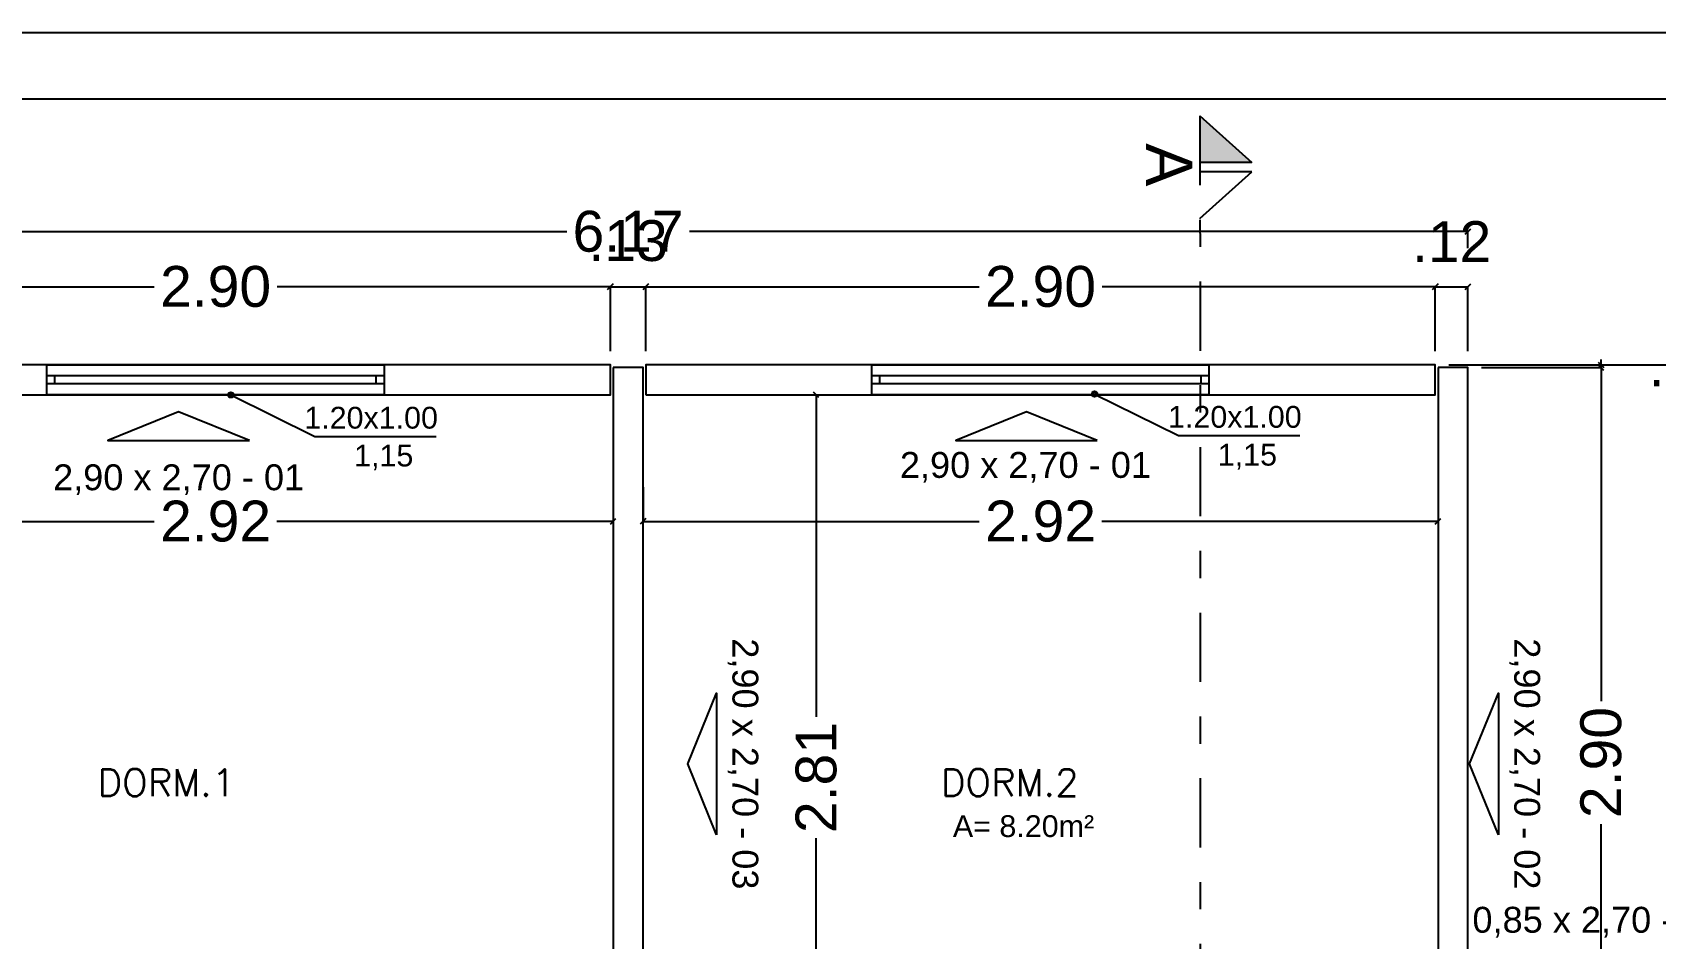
# Model space of a CAD drawing. Extents: x -135.4 to -46.2, y 65.4 to 86.5.
# Drawn here: x -107.02 to -101.06, y 78.28 to 81.6 of the extents above; entities that cross this region are included whole.
import ezdxf
from ezdxf.enums import TextEntityAlignment as Align

# ---------------------------------------------------------------- set-up
doc = ezdxf.new("R2010")
doc.units = 0
doc.header["$LTSCALE"] = 0.25
doc.header["$MEASUREMENT"] = 0
doc.header["$PDMODE"] = 34
doc.linetypes.add('DASHDOT', pattern=[25.4, 12.7, -6.35, 0, -6.35])
doc.layers.get('Defpoints').update_dxf_attribs({"linetype": 'CONTINUOUS'})
for name, color, linetype in [('1', 1, 'CONTINUOUS'), ('2', 2, 'CONTINUOUS'), ('4', 4, 'CONTINUOUS'), ('cotas', 11, 'CONTINUOUS'), ('LINHAS02', 4, 'CONTINUOUS'), ('LINHAS08', 2, 'CONTINUOUS'), ('paineis', 240, 'CONTINUOUS'), ('PAREDES', 4, 'CONTINUOUS'), ('TEXTO', 3, 'CONTINUOUS'), ('TEXTO1', 3, 'CONTINUOUS'), ('TEXTO3', 3, 'CONTINUOUS')]:
    doc.layers.add(name, color=color, linetype=linetype)
doc.styles.add('Arial', font='ARIAL.TTF')
doc.styles.add('E50R60', font='ARIAL.TTF', dxfattribs={"height": 0.075})
doc.styles.add('E50R80', font='romans.shx')
doc.styles.add('ROMANS', font='ARIAL.TTF')
doc.dimstyles.new('DIM_20', dxfattribs={"dimtxt": 0.15, "dimasz": 0.02, "dimexe": 0, "dimexo": 0.05, "dimgap": 0.03, "dimtad": 0, "dimtoh": 1, "dimzin": 4, "dimdsep": 46, "dimtxsty": 'ROMANS', "dimblk": 'OBLIQUE', "dimcen": 0.03, "dimclrd": 11, "dimclre": 11, "dimclrt": 2, "dimadec": 0, "dimazin": 0, "dimtfac": 1, "dimtmove": 2, "dimatfit": 3, "dimldrblk": 'ORIGIN2', "dimfxl": 0, "dimtolj": 1, "dimtzin": 0, "dimarcsym": 0})

# ---------------------------------------------------------------- blocks, each defined once
blk = doc.blocks.new('P290')
at = {"layer": 'PAREDES'}
blk.add_lwpolyline([(0, 0), (2.9, 0), (2.9, 0.11), (0, 0.11)], close=True, dxfattribs=at)
blk = doc.blocks.new('4')
at = {"layer": 'PAREDES', "rotation": 180}
blk.add_blockref('P290', (2.9, 0.11), dxfattribs=at)
blk = doc.blocks.new('_Oblique')
at = {"layer": 'cotas', "color": 0, "lineweight": -2}
blk.add_line((-0.5, -0.5), (0.5, 0.5), dxfattribs=at)
blk = doc.blocks.new('*D16')
at = {"layer": 'cotas', "color": 11, "lineweight": -2}
for p, q in [((-107.797, 80.4317), (-107.797, 80.669)), ((-107.797, 80.669), (-106.5729, 80.669)), ((-104.897, 80.669), (-106.1212, 80.669)), ((-104.897, 80.4317), (-104.897, 80.669))]:
    blk.add_line(p, q, dxfattribs=at)
at = {"layer": 'Defpoints', "color": 0}
for p in [(-104.897, 80.669), (-107.797, 80.3817), (-104.897, 80.3817)]:
    blk.add_point(p, dxfattribs=at)
at = {"layer": 'cotas', "color": 11, "lineweight": -2, "xscale": 0.02, "yscale": 0.02, "zscale": 0.02, "rotation": 180}
blk.add_blockref('_Oblique', (-107.797, 80.669), dxfattribs=at)
at = {"layer": 'cotas', "color": 11, "lineweight": -2, "xscale": 0.02, "yscale": 0.02, "zscale": 0.02}
blk.add_blockref('_Oblique', (-104.897, 80.669), dxfattribs=at)
at = {"layer": 'cotas', "color": 2, "insert": (-106.347, 80.669), "char_height": 0.15, "attachment_point": 5, "style": 'ROMANS'}
blk.add_mtext('\\A1;2.90', dxfattribs=at)
blk = doc.blocks.new('_Origin2')
at = {"layer": 'cotas', "color": 0, "lineweight": -2}
blk.add_line((-0.5, 0), (-1, 0), dxfattribs=at)
for radius in [0.5, 0.25]:
    blk.add_circle((0, 0), radius, dxfattribs=at)
blk = doc.blocks.new('*D17')
at = {"layer": 'cotas', "color": 11, "lineweight": -2}
for p, q in [((-104.897, 80.4317), (-104.897, 80.669)), ((-104.897, 80.669), (-104.767, 80.669)), ((-104.767, 80.4317), (-104.767, 80.669))]:
    blk.add_line(p, q, dxfattribs=at)
at = {"layer": 'Defpoints', "color": 0}
for p in [(-104.767, 80.669), (-104.897, 80.3817), (-104.767, 80.3817)]:
    blk.add_point(p, dxfattribs=at)
at = {"layer": 'cotas', "color": 11, "lineweight": -2, "xscale": 0.02, "yscale": 0.02, "zscale": 0.02, "rotation": 180}
blk.add_blockref('_Oblique', (-104.897, 80.669), dxfattribs=at)
at = {"layer": 'cotas', "color": 11, "lineweight": -2, "xscale": 0.02, "yscale": 0.02, "zscale": 0.02}
blk.add_blockref('_Oblique', (-104.767, 80.669), dxfattribs=at)
at = {"layer": 'cotas', "color": 2, "insert": (-104.832, 80.8373), "char_height": 0.15, "attachment_point": 5, "style": 'ROMANS'}
blk.add_mtext('\\A1;.13', dxfattribs=at)
blk = doc.blocks.new('*D18')
at = {"layer": 'cotas', "color": 11, "lineweight": -2}
for p, q in [((-104.767, 80.4317), (-104.767, 80.669)), ((-104.767, 80.669), (-103.5429, 80.669)), ((-101.867, 80.669), (-103.0912, 80.669)), ((-101.867, 80.4317), (-101.867, 80.669))]:
    blk.add_line(p, q, dxfattribs=at)
at = {"layer": 'Defpoints', "color": 0}
for p in [(-101.867, 80.669), (-104.767, 80.3817), (-101.867, 80.3817)]:
    blk.add_point(p, dxfattribs=at)
at = {"layer": 'cotas', "color": 11, "lineweight": -2, "xscale": 0.02, "yscale": 0.02, "zscale": 0.02, "rotation": 180}
blk.add_blockref('_Oblique', (-104.767, 80.669), dxfattribs=at)
at = {"layer": 'cotas', "color": 11, "lineweight": -2, "xscale": 0.02, "yscale": 0.02, "zscale": 0.02}
blk.add_blockref('_Oblique', (-101.867, 80.669), dxfattribs=at)
at = {"layer": 'cotas', "color": 2, "insert": (-103.317, 80.669), "char_height": 0.15, "attachment_point": 5, "style": 'ROMANS'}
blk.add_mtext('\\A1;2.90', dxfattribs=at)
blk = doc.blocks.new('*D19')
at = {"layer": 'cotas', "color": 11, "lineweight": -2}
for p, q in [((-101.867, 80.4317), (-101.867, 80.669)), ((-101.867, 80.669), (-101.747, 80.669)), ((-101.747, 80.4317), (-101.747, 80.669))]:
    blk.add_line(p, q, dxfattribs=at)
at = {"layer": 'Defpoints', "color": 0}
for p in [(-101.747, 80.669), (-101.867, 80.3817), (-101.747, 80.3817)]:
    blk.add_point(p, dxfattribs=at)
at = {"layer": 'cotas', "color": 11, "lineweight": -2, "xscale": 0.02, "yscale": 0.02, "zscale": 0.02, "rotation": 180}
blk.add_blockref('_Oblique', (-101.867, 80.669), dxfattribs=at)
at = {"layer": 'cotas', "color": 11, "lineweight": -2, "xscale": 0.02, "yscale": 0.02, "zscale": 0.02}
blk.add_blockref('_Oblique', (-101.747, 80.669), dxfattribs=at)
at = {"layer": 'cotas', "color": 2, "insert": (-101.807, 80.8346), "char_height": 0.15, "attachment_point": 5, "style": 'ROMANS'}
blk.add_mtext('\\A1;.12', dxfattribs=at)
blk = doc.blocks.new('*D23')
at = {"layer": 'cotas', "color": 11, "lineweight": -2}
for p, q in [((-107.917, 80.8103), (-107.917, 80.8716)), ((-107.917, 80.8716), (-105.0572, 80.8716)), ((-101.747, 80.8716), (-104.6068, 80.8716)), ((-101.747, 80.8103), (-101.747, 80.8716))]:
    blk.add_line(p, q, dxfattribs=at)
at = {"layer": 'Defpoints', "color": 0}
for p in [(-107.917, 80.8716), (-107.917, 80.7603), (-101.747, 80.7603)]:
    blk.add_point(p, dxfattribs=at)
at = {"layer": 'cotas', "color": 11, "lineweight": -2, "xscale": 0.02, "yscale": 0.02, "zscale": 0.02, "rotation": 180}
blk.add_blockref('_Oblique', (-107.917, 80.8716), dxfattribs=at)
at = {"layer": 'cotas', "color": 11, "lineweight": -2, "xscale": 0.02, "yscale": 0.02, "zscale": 0.02}
blk.add_blockref('_Oblique', (-101.747, 80.8716), dxfattribs=at)
at = {"layer": 'cotas', "color": 2, "insert": (-104.832, 80.8716), "char_height": 0.15, "attachment_point": 5, "style": 'ROMANS'}
blk.add_mtext('\\A1;6.17', dxfattribs=at)
blk = doc.blocks.new('*D27')
at = {"layer": 'cotas', "color": 11, "lineweight": -2}
for p, q in [((-101.817, 80.3817), (-101.2583, 80.3817)), ((-101.697, 80.3717), (-101.2583, 80.3717)), ((-101.2583, 80.3817), (-101.2583, 80.4017)), ((-101.2583, 80.3817), (-101.2583, 80.3717)), ((-101.2583, 80.3717), (-101.2583, 80.3517))]:
    blk.add_line(p, q, dxfattribs=at)
at = {"layer": 'Defpoints', "color": 0}
for p in [(-101.867, 80.3817), (-101.747, 80.3717), (-101.2583, 80.3717)]:
    blk.add_point(p, dxfattribs=at)
at = {"layer": 'cotas', "color": 11, "lineweight": -2, "xscale": 0.02, "yscale": 0.02, "zscale": 0.02}
for p, rotation in [((-101.2583, 80.3817), 270), ((-101.2583, 80.3717), 90)]:
    blk.add_blockref('_Oblique', p, dxfattribs=dict(at, rotation=rotation))
at = {"layer": 'cotas', "color": 2, "insert": (-100.937, 80.3767), "char_height": 0.15, "attachment_point": 5, "style": 'ROMANS'}
blk.add_mtext('\\A1;.01', dxfattribs=at)
blk = doc.blocks.new('*D28')
at = {"layer": 'cotas', "color": 11, "lineweight": -2}
for p, q in [((-101.697, 80.3717), (-101.2583, 80.3717)), ((-101.2583, 80.3717), (-101.2583, 79.1476)), ((-101.2583, 77.4717), (-101.2583, 78.6959)), ((-101.697, 77.4717), (-101.2583, 77.4717))]:
    blk.add_line(p, q, dxfattribs=at)
at = {"layer": 'Defpoints', "color": 0}
for p in [(-101.747, 80.3717), (-101.747, 77.4717), (-101.2583, 77.4717)]:
    blk.add_point(p, dxfattribs=at)
at = {"layer": 'cotas', "color": 11, "lineweight": -2, "xscale": 0.02, "yscale": 0.02, "zscale": 0.02}
for p, rotation in [((-101.2583, 80.3717), 90), ((-101.2583, 77.4717), 270)]:
    blk.add_blockref('_Oblique', p, dxfattribs=dict(at, rotation=rotation))
at = {"layer": 'cotas', "color": 2, "insert": (-101.2583, 78.9217), "char_height": 0.15, "attachment_point": 5, "rotation": 90, "style": 'ROMANS'}
blk.add_mtext('\\A1;2.90', dxfattribs=at)
blk = doc.blocks.new('*D30')
at = {"layer": 'cotas', "color": 11, "lineweight": -2}
for p, q in [((-101.6361, 80.3817), (-100.887, 80.3817)), ((-100.887, 80.3817), (-100.887, 79.1471)), ((-100.887, 77.4617), (-100.887, 78.6964)), ((-101.6361, 77.4617), (-100.887, 77.4617))]:
    blk.add_line(p, q, dxfattribs=at)
at = {"layer": 'Defpoints', "color": 0}
for p in [(-101.6861, 80.3817), (-101.6861, 77.4617), (-100.887, 77.4617)]:
    blk.add_point(p, dxfattribs=at)
at = {"layer": 'cotas', "color": 11, "lineweight": -2, "xscale": 0.02, "yscale": 0.02, "zscale": 0.02}
for p, rotation in [((-100.887, 80.3817), 90), ((-100.887, 77.4617), 270)]:
    blk.add_blockref('_Oblique', p, dxfattribs=dict(at, rotation=rotation))
at = {"layer": 'cotas', "color": 2, "insert": (-100.887, 78.9217), "char_height": 0.15, "attachment_point": 5, "rotation": 90, "style": 'ROMANS'}
blk.add_mtext('\\A1;2.92', dxfattribs=at)
blk = doc.blocks.new('*D75')
at = {"layer": 'cotas', "color": 11, "lineweight": -2}
for p, q in [((-107.807, 79.9328), (-107.807, 79.8074)), ((-104.887, 79.9328), (-104.887, 79.8074)), ((-107.807, 79.8074), (-106.5723, 79.8074)), ((-104.887, 79.8074), (-106.1217, 79.8074))]:
    blk.add_line(p, q, dxfattribs=at)
at = {"layer": 'Defpoints', "color": 0}
for p in [(-107.807, 79.9828), (-104.887, 79.9828), (-107.807, 79.8074)]:
    blk.add_point(p, dxfattribs=at)
at = {"layer": 'cotas', "color": 11, "lineweight": -2, "xscale": 0.02, "yscale": 0.02, "zscale": 0.02, "rotation": 180}
blk.add_blockref('_Oblique', (-107.807, 79.8074), dxfattribs=at)
at = {"layer": 'cotas', "color": 11, "lineweight": -2, "xscale": 0.02, "yscale": 0.02, "zscale": 0.02}
blk.add_blockref('_Oblique', (-104.887, 79.8074), dxfattribs=at)
at = {"layer": 'cotas', "color": 2, "insert": (-106.347, 79.8074), "char_height": 0.15, "attachment_point": 5, "style": 'ROMANS'}
blk.add_mtext('\\A1;2.92', dxfattribs=at)
blk = doc.blocks.new('*D77')
at = {"layer": 'cotas', "color": 11, "lineweight": -2}
for p, q in [((-104.777, 79.9328), (-104.777, 79.8074)), ((-101.857, 79.9328), (-101.857, 79.8074)), ((-104.777, 79.8074), (-103.5423, 79.8074)), ((-101.857, 79.8074), (-103.0917, 79.8074))]:
    blk.add_line(p, q, dxfattribs=at)
at = {"layer": 'Defpoints', "color": 0}
for p in [(-104.777, 79.9828), (-101.857, 79.9828), (-104.777, 79.8074)]:
    blk.add_point(p, dxfattribs=at)
at = {"layer": 'cotas', "color": 11, "lineweight": -2, "xscale": 0.02, "yscale": 0.02, "zscale": 0.02, "rotation": 180}
blk.add_blockref('_Oblique', (-104.777, 79.8074), dxfattribs=at)
at = {"layer": 'cotas', "color": 11, "lineweight": -2, "xscale": 0.02, "yscale": 0.02, "zscale": 0.02}
blk.add_blockref('_Oblique', (-101.857, 79.8074), dxfattribs=at)
at = {"layer": 'cotas', "color": 2, "insert": (-103.317, 79.8074), "char_height": 0.15, "attachment_point": 5, "style": 'ROMANS'}
blk.add_mtext('\\A1;2.92', dxfattribs=at)
blk = doc.blocks.new('*D78')
at = {"layer": 'cotas', "color": 11, "lineweight": -2}
for p, q in [((-104.3982, 80.2717), (-104.1408, 80.2717)), ((-104.1408, 80.2717), (-104.1408, 79.0898)), ((-104.1408, 77.4617), (-104.1408, 78.6437)), ((-104.3982, 77.4617), (-104.1408, 77.4617))]:
    blk.add_line(p, q, dxfattribs=at)
at = {"layer": 'Defpoints', "color": 0}
for p in [(-104.4482, 80.2717), (-104.1408, 80.2717), (-104.4482, 77.4617)]:
    blk.add_point(p, dxfattribs=at)
at = {"layer": 'cotas', "color": 11, "lineweight": -2, "xscale": 0.02, "yscale": 0.02, "zscale": 0.02}
for p, rotation in [((-104.1408, 80.2717), 90), ((-104.1408, 77.4617), 270)]:
    blk.add_blockref('_Oblique', p, dxfattribs=dict(at, rotation=rotation))
at = {"layer": 'cotas', "color": 2, "insert": (-104.1408, 78.8667), "char_height": 0.15, "attachment_point": 5, "rotation": 90, "style": 'ROMANS'}
blk.add_mtext('\\A1;2.81', dxfattribs=at)

msp = doc.modelspace()

# ---------------------------------------------------------------- hatches: boundary and pattern name
at = {"layer": 'LINHAS08'}
msp.add_hatch(color=256, dxfattribs=at).paths.add_polyline_path([(-102.5403, 81.125), (-102.7314, 81.125), (-102.7314, 81.2959)])

# ---------------------------------------------------------------- linework, layer by layer
at = {"layer": '1'}
for p, q in [((-106.967, 80.3817), (-105.727, 80.3817)), ((-103.937, 80.3817), (-102.697, 80.3817)), ((-105.727, 80.2717), (-106.967, 80.2717)), ((-102.697, 80.2717), (-103.937, 80.2717))]:
    msp.add_line(p, q, dxfattribs=at)
at = {"layer": '2'}
for p, q in [((-105.727, 80.3417), (-106.967, 80.3417)), ((-105.727, 80.3417), (-106.967, 80.3417)), ((-105.727, 80.3117), (-106.967, 80.3117)), ((-105.727, 80.3117), (-106.967, 80.3117)), ((-106.937, 80.3117), (-106.937, 80.3417)), ((-106.937, 80.3117), (-106.937, 80.3417)), ((-105.757, 80.3117), (-105.757, 80.3417)), ((-105.757, 80.3117), (-105.757, 80.3417)), ((-102.697, 80.3417), (-103.937, 80.3417)), ((-102.697, 80.3417), (-103.937, 80.3417)), ((-102.697, 80.3117), (-103.937, 80.3117)), ((-102.697, 80.3117), (-103.937, 80.3117)), ((-103.907, 80.3117), (-103.907, 80.3417)), ((-103.907, 80.3117), (-103.907, 80.3417)), ((-102.727, 80.3117), (-102.727, 80.3417)), ((-102.727, 80.3117), (-102.727, 80.3417))]:
    msp.add_line(p, q, dxfattribs=at)
at = {"layer": '4'}
for p, q in [((-106.967, 80.2717), (-106.967, 80.3817)), ((-105.727, 80.2717), (-105.727, 80.3817)), ((-103.937, 80.2717), (-103.937, 80.3817)), ((-102.697, 80.2717), (-102.697, 80.3817))]:
    msp.add_line(p, q, dxfattribs=at)
at = {"layer": 'LINHAS02'}
msp.add_lwpolyline([(-89.5189, 65.6037), (-112.6177, 65.6037), (-112.6177, 81.3585), (-89.5189, 81.3585)], close=True, dxfattribs=at)
at = {"layer": 'LINHAS08', "color": 1, "linetype": 'DASHDOT', "ltscale": 0.08}
msp.add_line((-102.7314, 81.2959), (-102.7277, 67.3316), dxfattribs=at)
at = {"layer": 'LINHAS08'}
for p, q in [((-102.7314, 81.2959), (-102.5403, 81.125)), ((-102.5403, 81.125), (-102.7314, 81.125)), ((-102.7314, 80.92), (-102.5403, 81.0909)), ((-102.5403, 81.0909), (-102.7314, 81.0909))]:
    msp.add_line(p, q, dxfattribs=at)
msp.add_lwpolyline([(-89.2749, 65.3597), (-112.8617, 65.3597), (-112.8617, 81.6025), (-89.2749, 81.6025)], close=True, dxfattribs=at)
at = {"layer": 'paineis', "color": 4}
for points in [[(-106.2229, 80.1038), (-106.4829, 80.2097), (-106.4829, 80.2097), (-106.7429, 80.1038)], [(-103.1087, 80.1038), (-103.3687, 80.2097), (-103.3687, 80.2097), (-103.6287, 80.1038)], [(-104.5067, 78.6568), (-104.6126, 78.9168), (-104.6126, 78.9168), (-104.5067, 79.1768)], [(-101.635, 78.6568), (-101.7409, 78.9168), (-101.7409, 78.9168), (-101.635, 79.1768)]]:
    msp.add_lwpolyline(points, close=True, dxfattribs=at)

# ---------------------------------------------------------------- block references
at = {"layer": 'PAREDES'}
for p in [(-107.797, 80.2717), (-104.767, 80.2717)]:
    msp.add_blockref('P290', p, dxfattribs=at)
for name, p, rotation in [('4', (-104.777, 77.4717), 90), ('P290', (-101.857, 80.3717), 270)]:
    msp.add_blockref(name, p, dxfattribs=dict(at, rotation=rotation))

# ---------------------------------------------------------------- texts
at = {"layer": 'TEXTO', "style": 'Arial'}
msp.add_text('A', height=0.1698, rotation=270, dxfattribs=at).set_placement((-102.9293, 81.1957))
at = {"layer": 'TEXTO1', "color": 2, "style": 'Arial'}
for s, p in [('1.20x1.00', (-106.0212, 80.1479)), ('1.20x1.00', (-102.8487, 80.1511)), ('1,15', (-105.8383, 80.009)), ('1,15', (-102.6659, 80.0121))]:
    msp.add_text(s, height=0.08, dxfattribs=at).set_placement(p)
for s, p in [('2,90 x 2,70 - 01', (-106.4829, 79.961)), ('2,90 x 2,70 - 01', (-103.3725, 80.0064)), ('0,85 x 2,70 - 03', (-101.2695, 78.3363))]:
    msp.add_text(s, height=0.095, dxfattribs=at).set_placement(p, align=Align.MIDDLE)
for s, p in [('2,90 x 2,70 - 03', (-104.4093, 78.9168)), ('2,90 x 2,70 - 02', (-101.5376, 78.9168))]:
    msp.add_text(s, height=0.095, rotation=270, dxfattribs=at).set_placement(p, align=Align.MIDDLE)
at = {"layer": 'TEXTO1', "color": 10, "style": 'E50R60'}
msp.add_text('A= 8.20m²', height=0.08, dxfattribs=at).set_placement((-103.6389, 78.6482))
at = {"layer": 'TEXTO3', "color": 3, "style": 'E50R80'}
for s, p in [('DORM.1 ', (-106.7805, 78.7979)), ('DORM.2', (-103.6827, 78.7979))]:
    msp.add_text(s, height=0.1, dxfattribs=at).set_placement(p)

# ---------------------------------------------------------------- dimensions: what is measured, and where the dimension line sits
at = {"layer": 'cotas'}
for base, p1, p2, picture, middle in [((-107.917, 80.8716), (-101.747, 80.7603), (-107.917, 80.7603), '*D23', (-104.832, 80.8716)), ((-104.767, 80.669), (-104.897, 80.3817), (-104.767, 80.3817), '*D17', (-104.832, 80.8373)), ((-101.747, 80.669), (-101.867, 80.3817), (-101.747, 80.3817), '*D19', (-101.807, 80.8346)), ((-104.897, 80.669), (-107.797, 80.3817), (-104.897, 80.3817), '*D16', (-106.347, 80.669)), ((-101.867, 80.669), (-104.767, 80.3817), (-101.867, 80.3817), '*D18', (-103.317, 80.669)), ((-107.807, 79.8074), (-104.887, 79.9828), (-107.807, 79.9828), '*D75', (-106.347, 79.8074)), ((-104.777, 79.8074), (-101.857, 79.9828), (-104.777, 79.9828), '*D77', (-103.317, 79.8074))]:
    dim = msp.add_linear_dim(base=base, p1=p1, p2=p2, dimstyle='DIM_20', dxfattribs=at)
    dim.commit()
    dim.dimension.update_dxf_attribs({"geometry": picture, "text_midpoint": middle})
for base, p1, p2, picture, middle in [((-101.2583, 80.3717), (-101.867, 80.3817), (-101.747, 80.3717), '*D27', (-100.937, 80.3767)), ((-101.2583, 77.4717), (-101.747, 80.3717), (-101.747, 77.4717), '*D28', (-101.2583, 78.9217)), ((-100.887, 77.4617), (-101.6861, 80.3817), (-101.6861, 77.4617), '*D30', (-100.887, 78.9217)), ((-104.1408, 80.2717), (-104.4482, 77.4617), (-104.4482, 80.2717), '*D78', (-104.1408, 78.8667))]:
    dim = msp.add_linear_dim(base=base, p1=p1, p2=p2, angle=90, dimstyle='DIM_20', dxfattribs=at)
    dim.commit()
    dim.dimension.update_dxf_attribs({"geometry": picture, "text_midpoint": middle})

# ---------------------------------------------------------------- leaders
at = {"layer": 'TEXTO'}
for points in [[(-106.2912, 80.2717), (-105.9828, 80.1189), (-105.5373, 80.1189)], [(-103.1187, 80.2749), (-102.8103, 80.122), (-102.3648, 80.122)]]:
    msp.add_leader(points, dimstyle='DIM_20', override={"dimgap": 0.03, "dimtad": 0}, dxfattribs=at)

doc.saveas('drawing.dxf')
